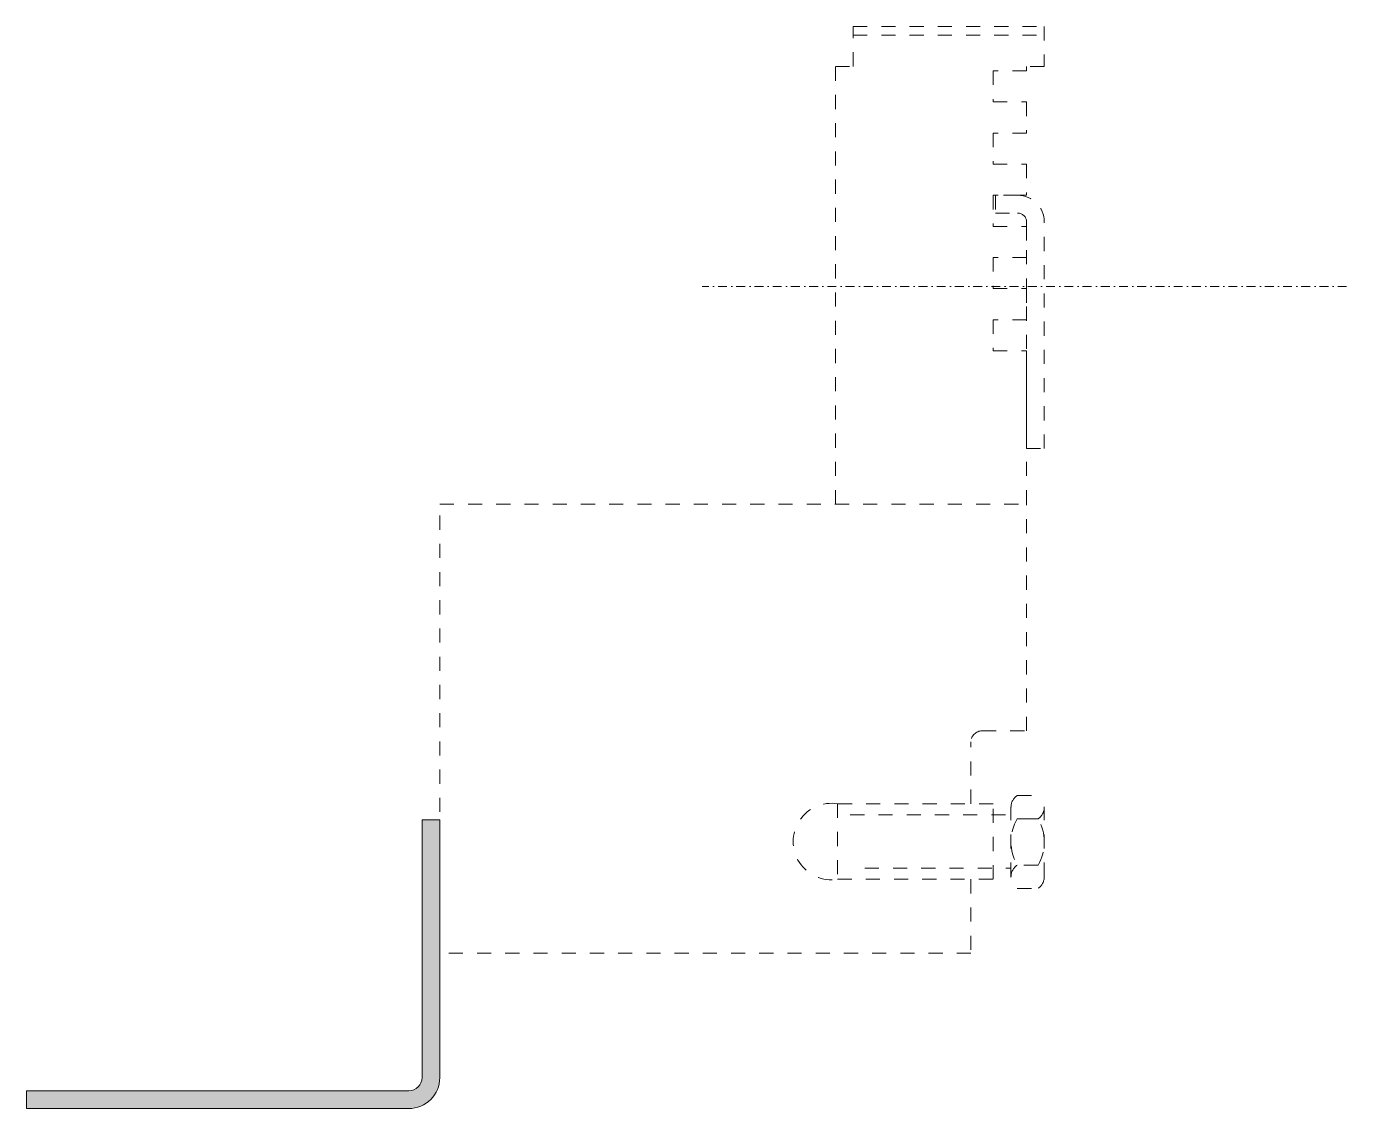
# Model space of a CAD drawing. Header units: metres. Extents: x -79 to 218, y -5 to 238.
import ezdxf

# ---------------------------------------------------------------- set-up
doc = ezdxf.new("R2010")
doc.units = ezdxf.units.M
doc.linetypes.add('Dash', pattern=[6.35, 3.175, -3.175])
doc.linetypes.add('Streep-stip _ detail', pattern=[4, 2, -1, 0, -1])
doc.layers.add('A-DETL-GENF', color=92, linetype='Continuous', lineweight=18)
doc.layers.add('A-DETL-GENF-HDLN', color=1, linetype='Dash', lineweight=18)

# ---------------------------------------------------------------- blocks, each defined once
blk = doc.blocks.new('21  geveldrager type A - 21 DI geveldrager type A s e-1507888-00_0 Basismaterialen')
at = {"layer": 'A-DETL-GENF', "linetype": 'Dash'}
blk.add_hatch(color=256, dxfattribs=at).paths.add_polyline_path([(7, -5), (8.81, -4.76), (10.5, -4.06), (11.95, -2.95), (13.06, -1.5), (13.76, 0.19), (14, 2), (14, 60), (10, 60), (10, 2), (9.9, 1.22), (9.6, 0.5), (9.12, -0.12), (8.5, -0.6), (7.78, -0.9), (7, -1), (-79, -1), (-79, -5)])
at = {"layer": 'A-DETL-GENF', "linetype": 'Streep-stip _ detail', "lineweight": 13}
blk.add_line((218, 180), (73, 180), dxfattribs=at)
at = {"layer": 'A-DETL-GENF'}
for p, q in [((14, 60), (10, 60)), ((10, 60), (10, 2)), ((14, 2), (14, 60)), ((7, -1), (-79, -1)), ((-79, -1), (-79, -5)), ((-79, -5), (7, -5))]:
    blk.add_line(p, q, dxfattribs=at)
for radius in [3, 7]:
    blk.add_arc((7, 2), radius, 270, 0, dxfattribs=at)
at = {"layer": 'A-DETL-GENF-HDLN'}
for p, q in [((107, 229.5), (107, 238.5)), ((107, 238.5), (150, 238.5)), ((150, 238.5), (150, 229.5)), ((107, 236.5), (150, 236.5)), ((103, 131), (103, 229.5)), ((103, 229.5), (107, 229.5)), ((150, 229.5), (146, 229.5)), ((146, 229.5), (146, 228.5)), ((146, 228.5), (138.5, 228.5)), ((138.5, 228.5), (138.5, 221.5)), ((138.5, 221.5), (146, 221.5)), ((146, 221.5), (146, 214.5)), ((146, 214.5), (138.5, 214.5)), ((138.5, 214.5), (138.5, 207.5)), ((138.5, 207.5), (146, 207.5)), ((146, 207.5), (146, 200.5)), ((146, 200.5), (138.5, 200.5)), ((138.5, 200.5), (138.5, 193.5)), ((144, 200.5), (139, 200.5)), ((139, 200.5), (139, 196.5)), ((139, 196.5), (144, 196.5)), ((138.5, 193.5), (146, 193.5)), ((146, 194.5), (146, 143.5)), ((146, 193.5), (146, 186.5)), ((150, 143.5), (150, 194.5)), ((146, 186.5), (138.5, 186.5)), ((138.5, 186.5), (138.5, 179.5)), ((138.5, 179.5), (146, 179.5)), ((146, 179.5), (146, 172.5)), ((146, 172.5), (138.5, 172.5)), ((138.5, 172.5), (138.5, 165.5)), ((138.5, 165.5), (146, 165.5)), ((146, 131), (146, 165.5)), ((146, 143.5), (150, 143.5)), ((14, 131), (146, 131)), ((14, 30), (14, 131)), ((146, 80), (146, 131)), ((133.5, 63.59), (133.5, 77.5)), ((136, 80), (146, 80)), ((143.91, 65.44), (148.58, 65.44)), ((138.5, 63.59), (103.5, 63.59)), ((103.5, 63.59), (103.5, 46.59)), ((138.5, 46.59), (138.5, 63.59)), ((142.5, 47.17), (142.5, 62.83)), ((150, 47.17), (150, 62.83)), ((106.34, 61.09), (142.5, 61.09)), ((143.91, 60.22), (148.58, 60.22)), ((148.58, 60.22), (143.91, 60.22)), ((109.62, 49.09), (142.5, 49.09)), ((148.58, 49.78), (143.91, 49.78)), ((148.58, 49.78), (143.91, 49.78)), ((103.5, 46.59), (138.5, 46.59)), ((133.5, 46.59), (133.5, 30)), ((143.91, 44.56), (148.58, 44.56)), ((133.5, 30), (14, 30))]:
    blk.add_line(p, q, dxfattribs=at)
for centre, radius, start, end in [((144, 194.5), 6, 0, 90), ((144, 194.5), 2, 0, 90), ((136, 77.5), 2.5, 90, 180), ((145.61, 62.83), 3.11, 122.9868, 237.0132), ((146.89, 62.83), 3.11, 302.9868, 57.0132), ((102.11, 55.09), 8.61, 80.7291, 279.2709), ((152.82, 55), 10.32, 149.6151, 210.3849), ((139.68, 55), 10.32, 329.6151, 30.3849), ((145.61, 47.17), 3.11, 122.9868, 237.0132), ((146.89, 47.17), 3.11, 302.9868, 57.0132)]:
    blk.add_arc(centre, radius, start, end, dxfattribs=at)

msp = doc.modelspace()

# ---------------------------------------------------------------- block references
msp.add_blockref('21  geveldrager type A - 21 DI geveldrager type A s e-1507888-00_0 Basismaterialen', (0, 0))

doc.saveas('drawing.dxf')
